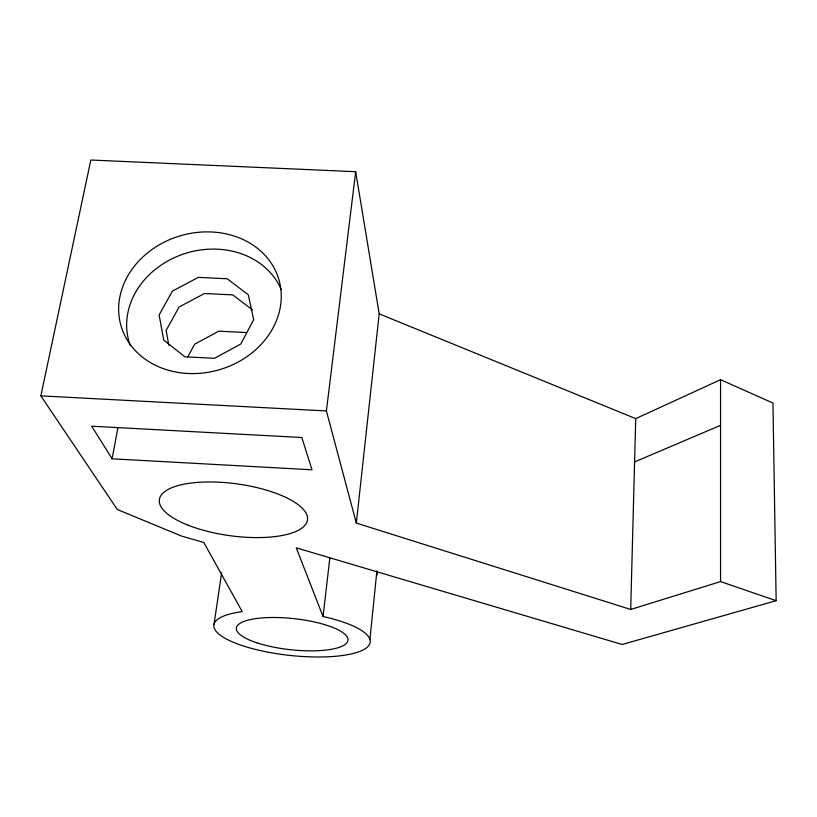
<?xml version="1.0" encoding="UTF-8"?>
<svg xmlns="http://www.w3.org/2000/svg" width="817" height="817" viewBox="0 0 817 817"><rect width="100%" height="100%" fill="white"/><g stroke="black" fill="none" stroke-linecap="round" stroke-linejoin="round"><path stroke-width="1.23" d="M720.543 581.592L720.563 379.691L772.953 403.047L776.15 600.689L622.146 644.48L296.265 547.839L323.052 616.518A78.616 21.906 6.2 0 1 358.06 652.048A78.616 21.906 6.2 0 1 240.321 644.95A78.616 21.906 6.2 0 1 242.22 611.637L203.831 542.488L181.66 536.115L117.291 509.502L40.85 395.867L90.83 160.02L355.671 171.703L379.2 313.851L356.335 523.084L630.704 609.451L720.543 581.592L776.15 600.689M630.704 609.451L635.728 418.631L720.563 379.691M369.917 639.486L376.892 570.909M323.052 616.518L329.843 557.919M356.335 523.084L326.402 410.951L355.671 171.703M214.054 624.178L221.611 572.901M112.113 458.807L91.678 426.208L301.83 437.524L312.012 469.795L112.113 458.807L117.944 427.495M187.675 357.1L194.681 344.161L218.803 331.161L245.764 332.509M634.258 462.054L720.502 425.361M40.85 395.867L326.402 410.951M379.2 313.851L635.728 418.631M252.504 309.929L232.753 294.886L204.464 293.507L179.086 307.008L166.106 330.517L168.864 345.377M377.097 572.012A77.053 24.847 6.5 0 1 376.851 575.25M130.342 345.662A80.556 68.699 -16.8 0 1 180.812 254.975A80.556 68.699 -16.8 0 1 281.222 289.606M253.648 319.661L240.821 344.008L214.483 358.306L184.897 356.794L163.747 340.107L159.111 314.964L172.407 291.097L198.327 277.382L227.187 278.771L248.307 294.794L253.648 319.661M257.028 642.856A56.118 15.625 6.2 0 0 347.317 642.182A56.118 15.625 6.2 0 0 272.235 617.499A56.118 15.625 6.2 0 0 257.028 642.856M188.227 525.249A74.755 26.144 7.8 0 0 306.926 522.063A74.755 26.144 7.8 0 0 205.098 482.02A74.755 26.144 7.8 0 0 188.227 525.249M169.405 370.54A82.251 69.762 -16.6 0 0 280.476 286.675A82.251 69.762 -16.6 0 0 149.971 251.003A82.251 69.762 -16.6 0 0 169.405 370.54"/></g></svg>
